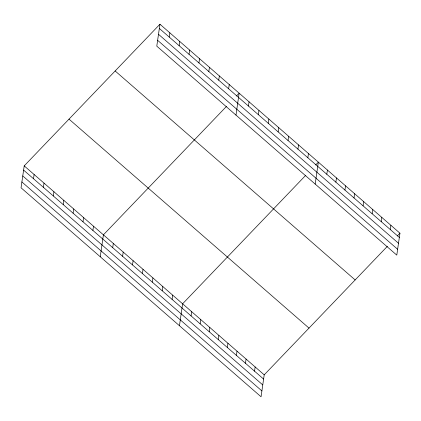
<?xml version="1.0" encoding="UTF-8"?>
<svg xmlns="http://www.w3.org/2000/svg" width="421" height="421" viewBox="0 0 421 421"><rect width="100%" height="100%" fill="white"/><g stroke="black" fill="none" stroke-linecap="round" stroke-linejoin="round"><path stroke-width="0.63" d="M159.948 24.223L156.786 46.157L396.787 255.126L399.95 233.197L159.948 24.223L24.213 165.874L21.05 187.803L261.052 396.777L264.214 374.843L387.409 246.285M33.501 178.72L34.112 174.494M43.4 187.34L44.01 183.114M53.304 195.96L53.909 191.734M63.203 204.58L63.813 200.354M73.101 213.2L73.712 208.974M83 221.82L83.611 217.594M92.904 230.44L93.509 226.214M100.251 256.768L103.413 234.834L226.609 106.271M112.702 247.68L113.312 243.454M122.6 256.3L123.211 252.074M132.504 264.92L133.11 260.694M169.242 37.069L169.847 32.843M142.403 273.539L143.014 269.314M179.141 45.694L179.751 41.463M152.302 282.159L152.912 277.934M189.04 54.314L189.65 50.083M162.201 290.779L162.811 286.554M198.938 62.934L199.549 58.703M172.105 299.399L172.71 295.174M208.837 71.554L209.447 67.323M179.451 325.728L182.614 303.794L305.809 175.231M218.741 80.174L219.352 75.943M191.071 315.913L191.676 311.687M228.64 88.794L229.25 84.563M200.138 323.807L200.743 319.581M235.986 115.117L239.149 93.183L236.46 95.988M209.2 331.701L209.811 327.475M248.437 106.034L249.048 101.803M218.267 339.6L218.878 335.369M258.341 114.654L258.947 110.423M227.335 347.493L227.945 343.262M268.24 123.274L268.851 119.043M236.402 355.387L237.012 351.161M278.139 131.894L278.749 127.663M245.469 363.281L246.08 359.055M254.537 371.175L255.147 366.949M288.038 140.514L288.648 136.283M297.942 149.134L298.547 144.903M307.84 157.754L308.451 153.523M315.187 184.077L318.35 162.143L315.661 164.948M326.807 174.268L327.417 170.037M335.874 182.161L336.484 177.936M344.941 190.055L345.552 185.829M354.008 197.949L354.619 193.723M363.076 205.843L363.681 201.617M372.143 213.736L372.748 209.511M381.205 221.635L381.815 217.404M390.272 229.529L390.883 225.298M397.261 235.997L399.95 233.197M159.338 28.449L399.34 237.423M158.496 34.296L398.498 243.264M157.628 40.316L397.629 249.285M115.154 70.97L355.156 279.939M69.002 119.127L309.003 328.101M24.213 165.874L264.214 374.843M23.602 170.1L263.604 379.068M22.76 175.941L262.762 384.915M21.892 181.961L261.894 390.935"/></g></svg>
